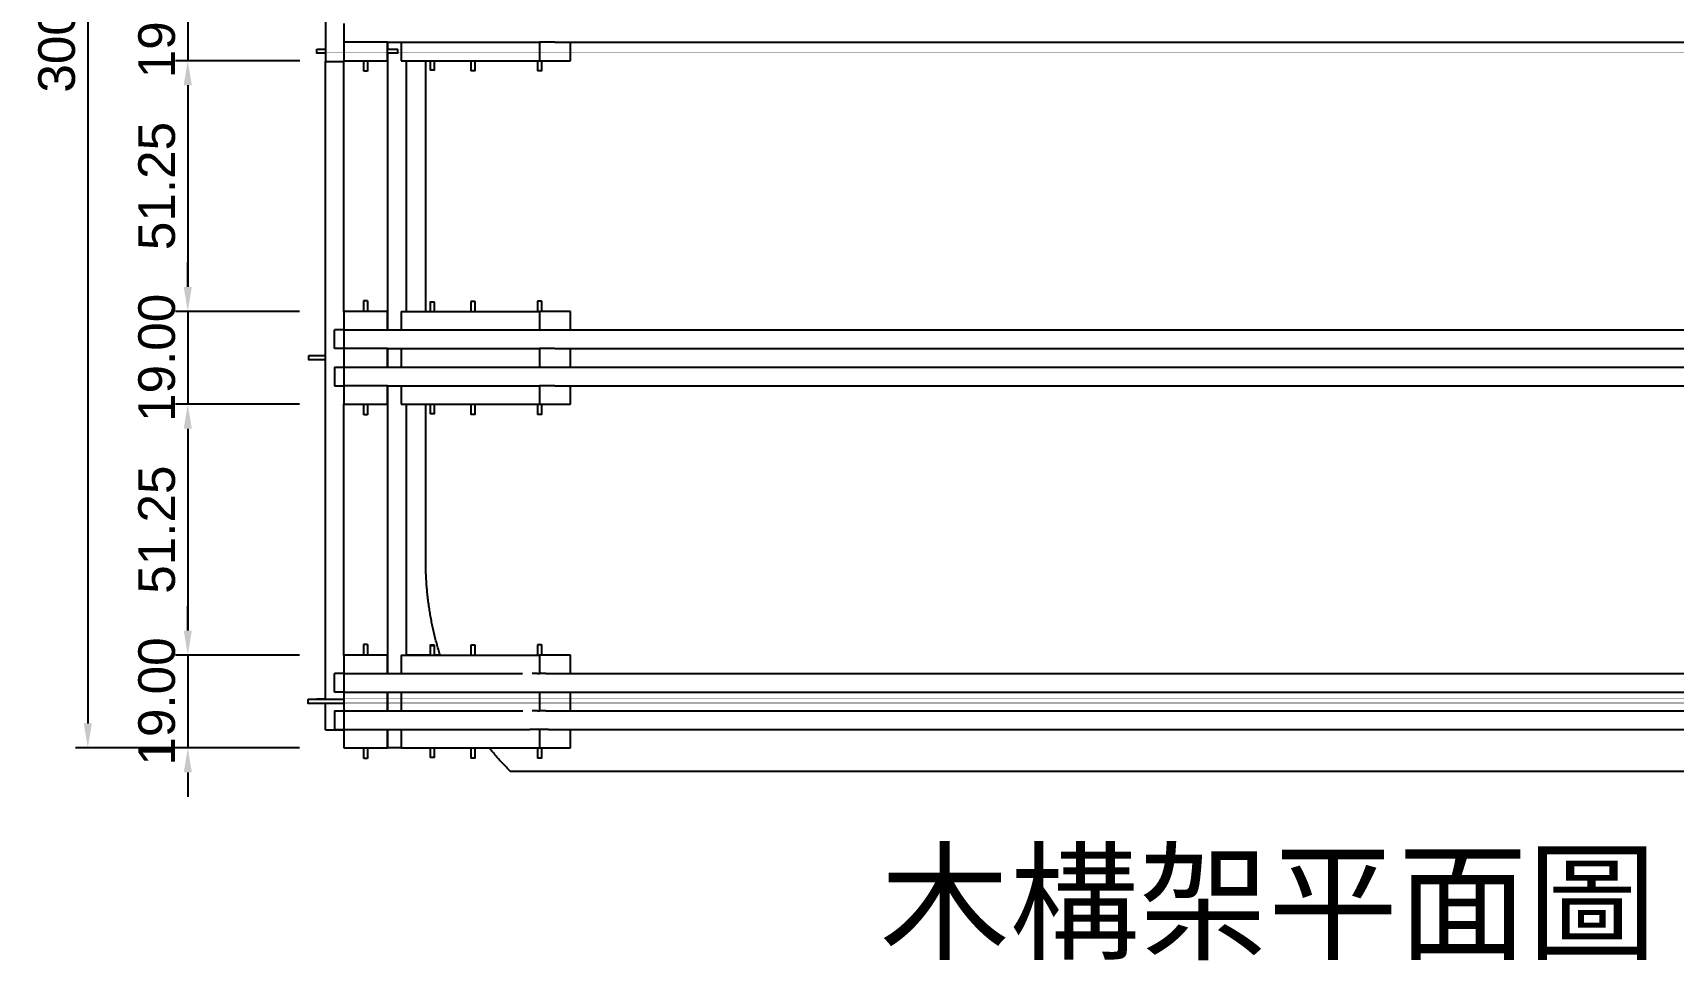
# Model space of a CAD drawing. Header units: millimetres. Extents: x -295 to 1561, y -7 to 1236.
# Drawn here: x 1014 to 1349.5, y 854.5 to 1044.1 of the extents above; entities that cross this region are included whole.
import ezdxf

# ---------------------------------------------------------------- set-up
doc = ezdxf.new("R2010")
doc.units = ezdxf.units.MM
doc.header["$MEASUREMENT"] = 0
for name, color, linetype, true_color in [('00_主架構$02_大斜撐', 7, 'Continuous', 0x7f0000), ('2D標尺寸', 7, 'Continuous', 0x7f0000), ('Make2D$可見線$普通線', 7, 'Continuous', 0x000000)]:
    doc.layers.add(name, color=color, linetype=linetype, true_color=true_color)
doc.styles.add('Arial', font='arial.ttf')
doc.dimstyles.new('預設值', dxfattribs={"dimscale": 5, "dimtxt": 1.5, "dimasz": 1, "dimexe": 0.5, "dimexo": 0.5, "dimgap": 0.5, "dimtad": 1, "dimtoh": 1, "dimzin": 1, "dimdsep": 46, "dimtxsty": 'Arial', "dimcen": 0.5, "dimadec": 1, "dimazin": 0, "dimtfac": 1, "dimtdec": 4, "dimtix": 1, "dimtmove": 1, "dimatfit": 3, "dimfxl": 0, "dimtolj": 1, "dimtzin": 1, "dimarcsym": 0})

# ---------------------------------------------------------------- blocks, each defined once
blk = doc.blocks.new('*D23')
at = {"layer": '2D標尺寸', "color": 0, "lineweight": -2}
for p, q in [((1068.6, 1197.86), (1022.78, 1197.86)), ((1025.28, 1192.86), (1025.28, 902.86)), ((1068.6, 897.86), (1022.78, 897.86))]:
    blk.add_line(p, q, dxfattribs=at)
at = {"layer": '2D標尺寸', "color": 0}
for points in [[(1026.11, 1192.86), (1024.45, 1192.86), (1025.28, 1197.86)], [(1024.45, 902.86), (1026.11, 902.86), (1025.28, 897.86)]]:
    blk.add_solid(points, dxfattribs=at)
at = {"layer": 'Defpoints', "color": 0}
for p in [(1071.1, 1197.86), (1025.28, 897.86), (1071.1, 897.86)]:
    blk.add_point(p, dxfattribs=at)
at = {"layer": '2D標尺寸', "color": 0, "insert": (1018.95, 1047.86), "char_height": 7.5, "attachment_point": 5, "rotation": 90, "style": 'Arial'}
blk.add_mtext('\\A1;300.00', dxfattribs=at)
blk = doc.blocks.new('*D24')
at = {"layer": '2D標尺寸', "color": 0, "lineweight": -2}
for p, q in [((1045.72, 1062.36), (1045.72, 1067.36)), ((1068.6, 1057.36), (1043.22, 1057.36)), ((1045.72, 1057.36), (1045.72, 1038.36)), ((1068.62, 1038.36), (1043.22, 1038.36)), ((1045.72, 1033.36), (1045.72, 1028.36))]:
    blk.add_line(p, q, dxfattribs=at)
at = {"layer": '2D標尺寸', "color": 0}
for points in [[(1044.89, 1062.36), (1046.56, 1062.36), (1045.72, 1057.36)], [(1046.56, 1033.36), (1044.89, 1033.36), (1045.72, 1038.36)]]:
    blk.add_solid(points, dxfattribs=at)
at = {"layer": 'Defpoints', "color": 0}
for p in [(1071.1, 1057.36), (1045.72, 1038.36), (1071.12, 1038.36)]:
    blk.add_point(p, dxfattribs=at)
at = {"layer": '2D標尺寸', "color": 0, "insert": (1039.4, 1047.86), "char_height": 7.5, "attachment_point": 5, "rotation": 90, "style": 'Arial'}
blk.add_mtext('\\A1;19.00', dxfattribs=at)
blk = doc.blocks.new('*D29')
at = {"layer": '00_主架構$02_大斜撐', "color": 0, "lineweight": -2}
for p, q in [((1068.6, 1038.36), (1043.22, 1038.36)), ((1045.72, 1033.36), (1045.72, 992.11)), ((1068.6, 987.11), (1043.22, 987.11))]:
    blk.add_line(p, q, dxfattribs=at)
at = {"layer": '00_主架構$02_大斜撐', "color": 0}
for points in [[(1046.56, 1033.36), (1044.89, 1033.36), (1045.72, 1038.36)], [(1044.89, 992.11), (1046.56, 992.11), (1045.72, 987.11)]]:
    blk.add_solid(points, dxfattribs=at)
at = {"layer": 'Defpoints', "color": 0}
for p in [(1071.1, 1038.36), (1045.72, 987.11), (1071.1, 987.11)]:
    blk.add_point(p, dxfattribs=at)
at = {"layer": '00_主架構$02_大斜撐', "color": 0, "insert": (1039.4, 1012.74), "char_height": 7.5, "attachment_point": 5, "rotation": 90, "style": 'Arial'}
blk.add_mtext('\\A1;51.25', dxfattribs=at)
blk = doc.blocks.new('*D30')
at = {"layer": '00_主架構$02_大斜撐', "color": 0, "lineweight": -2}
for p, q in [((1045.72, 992.11), (1045.72, 997.11)), ((1068.6, 987.11), (1043.22, 987.11)), ((1045.72, 987.11), (1045.72, 968.11)), ((1068.6, 968.11), (1043.22, 968.11)), ((1045.72, 963.11), (1045.72, 958.11))]:
    blk.add_line(p, q, dxfattribs=at)
at = {"layer": '00_主架構$02_大斜撐', "color": 0}
for points in [[(1044.89, 992.11), (1046.56, 992.11), (1045.72, 987.11)], [(1046.56, 963.11), (1044.89, 963.11), (1045.72, 968.11)]]:
    blk.add_solid(points, dxfattribs=at)
at = {"layer": 'Defpoints', "color": 0}
for p in [(1071.1, 987.11), (1045.72, 968.11), (1071.1, 968.11)]:
    blk.add_point(p, dxfattribs=at)
at = {"layer": '00_主架構$02_大斜撐', "color": 0, "insert": (1039.4, 977.61), "char_height": 7.5, "attachment_point": 5, "rotation": 90, "style": 'Arial'}
blk.add_mtext('\\A1;19.00', dxfattribs=at)
blk = doc.blocks.new('*D31')
at = {"layer": '00_主架構$02_大斜撐', "color": 0, "lineweight": -2}
for p, q in [((1068.6, 968.11), (1043.22, 968.11)), ((1045.72, 963.11), (1045.72, 921.86)), ((1068.6, 916.86), (1043.22, 916.86))]:
    blk.add_line(p, q, dxfattribs=at)
at = {"layer": '00_主架構$02_大斜撐', "color": 0}
for points in [[(1046.56, 963.11), (1044.89, 963.11), (1045.72, 968.11)], [(1044.89, 921.86), (1046.56, 921.86), (1045.72, 916.86)]]:
    blk.add_solid(points, dxfattribs=at)
at = {"layer": 'Defpoints', "color": 0}
for p in [(1071.1, 968.11), (1045.72, 916.86), (1071.1, 916.86)]:
    blk.add_point(p, dxfattribs=at)
at = {"layer": '00_主架構$02_大斜撐', "color": 0, "insert": (1039.4, 942.49), "char_height": 7.5, "attachment_point": 5, "rotation": 90, "style": 'Arial'}
blk.add_mtext('\\A1;51.25', dxfattribs=at)
blk = doc.blocks.new('*D32')
at = {"layer": '00_主架構$02_大斜撐', "color": 0, "lineweight": -2}
for p, q in [((1045.72, 921.86), (1045.72, 926.86)), ((1068.6, 916.86), (1043.22, 916.86)), ((1045.72, 916.86), (1045.72, 897.86)), ((1068.6, 897.86), (1043.22, 897.86)), ((1045.72, 892.86), (1045.72, 887.86))]:
    blk.add_line(p, q, dxfattribs=at)
at = {"layer": '00_主架構$02_大斜撐', "color": 0}
for points in [[(1044.89, 921.86), (1046.56, 921.86), (1045.72, 916.86)], [(1046.56, 892.86), (1044.89, 892.86), (1045.72, 897.86)]]:
    blk.add_solid(points, dxfattribs=at)
at = {"layer": 'Defpoints', "color": 0}
for p in [(1071.1, 916.86), (1045.72, 897.86), (1071.1, 897.86)]:
    blk.add_point(p, dxfattribs=at)
at = {"layer": '00_主架構$02_大斜撐', "color": 0, "insert": (1039.4, 907.36), "char_height": 7.5, "attachment_point": 5, "rotation": 90, "style": 'Arial'}
blk.add_mtext('\\A1;19.00', dxfattribs=at)

msp = doc.modelspace()

# ---------------------------------------------------------------- linework, layer by layer
at = {"layer": 'Make2D$可見線$普通線'}
for points in [[(1073.857, 1046.248), (1073.857, 1042.224), (1073.857, 1038.2)], [(1077.638, 1045.961), (1077.638, 1044.061), (1077.638, 1042.161)], [(1072.137, 1040.724), (1072.997, 1040.724), (1073.857, 1040.724)], [(1077.638, 1042.161), (1077.638, 1040.261), (1077.638, 1038.361)], [(1086.538, 1042.161), (1082.088, 1042.161), (1077.638, 1042.161)], [(1086.538, 1038.361), (1086.538, 1040.261), (1086.538, 1042.161)], [(1086.538, 1042.161), (1101.515, 1042.161), (1116.491, 1042.161)], [(1086.538, 1040.724), (1087.622, 1040.724), (1088.705, 1040.724)], [(1086.564, 1042.161), (1086.564, 1041.443), (1086.564, 1040.724)], [(1089.389, 1042.164), (1089.389, 1040.265), (1089.389, 1038.367)], [(1116.491, 1042.167), (1117.082, 1042.167), (1117.674, 1042.167)], [(1120.82, 1042.167), (1119.247, 1042.167), (1117.674, 1042.167)], [(1117.674, 1042.164), (1117.674, 1040.265), (1117.674, 1038.367)], [(1120.82, 1042.161), (1277.638, 1042.161), (1434.456, 1042.161)], [(1123.967, 1038.367), (1123.967, 1040.266), (1123.967, 1042.165)], [(1073.857, 1039.924), (1072.997, 1039.924), (1072.137, 1039.924)], [(1073.857, 907.761), (1073.857, 972.981), (1073.857, 1038.2)], [(1073.857, 1038.2), (1075.757, 1038.2), (1077.657, 1038.2)], [(1077.638, 1038.361), (1082.088, 1038.361), (1086.538, 1038.361)], [(1077.657, 1038.2), (1077.657, 1038.281), (1077.657, 1038.361)], [(1077.657, 987.111), (1077.657, 1012.656), (1077.657, 1038.2)], [(1081.688, 1038.361), (1081.688, 1037.285), (1081.688, 1036.21)], [(1082.488, 1038.361), (1082.488, 1037.285), (1082.488, 1036.21)], [(1088.705, 1039.924), (1087.622, 1039.924), (1086.538, 1039.924)], [(1086.538, 1038.361), (1086.538, 1012.736), (1086.538, 987.111)], [(1086.564, 1039.924), (1086.564, 1011.618), (1086.564, 983.311)], [(1089.389, 1038.367), (1103.532, 1038.367), (1117.674, 1038.367)], [(1090.364, 1038.367), (1090.364, 1012.739), (1090.364, 987.111)], [(1094.392, 987.111), (1094.392, 1012.739), (1094.392, 1038.367)], [(1095.318, 1038.367), (1095.318, 1037.389), (1095.318, 1036.411)], [(1096.118, 1038.367), (1096.118, 1037.389), (1096.118, 1036.411)], [(1103.609, 1038.367), (1103.609, 1037.335), (1103.609, 1036.303)], [(1104.409, 1038.367), (1104.409, 1037.335), (1104.409, 1036.303)], [(1117.238, 1038.367), (1117.238, 1037.322), (1117.238, 1036.277)], [(1117.674, 1038.367), (1120.82, 1038.367), (1123.967, 1038.367)], [(1118.038, 1038.367), (1118.038, 1037.322), (1118.038, 1036.277)], [(1082.488, 1036.21), (1082.092, 1036.21), (1081.695, 1036.21)], [(1077.638, 987.111), (1077.638, 985.211), (1077.638, 983.311)], [(1086.538, 987.111), (1082.088, 987.111), (1077.638, 987.111)], [(1081.695, 989.266), (1081.692, 989.266), (1081.688, 989.266)], [(1081.688, 989.257), (1081.688, 988.184), (1081.688, 987.111)], [(1082.488, 989.257), (1082.092, 989.257), (1081.695, 989.257)], [(1082.488, 989.257), (1082.488, 988.184), (1082.488, 987.111)], [(1086.538, 983.311), (1086.538, 985.211), (1086.538, 987.111)], [(1089.389, 987.111), (1089.389, 985.211), (1089.389, 983.311)], [(1089.389, 987.111), (1103.532, 987.111), (1117.674, 987.111)], [(1090.364, 987.123), (1092.378, 987.123), (1094.392, 987.123)], [(1095.318, 988.997), (1095.318, 988.054), (1095.318, 987.111)], [(1096.118, 988.997), (1096.118, 988.054), (1096.118, 987.111)], [(1103.609, 989.13), (1103.609, 988.12), (1103.609, 987.111)], [(1104.409, 989.13), (1104.409, 988.12), (1104.409, 987.111)], [(1117.238, 989.208), (1117.238, 988.159), (1117.238, 987.111)], [(1117.674, 987.111), (1117.674, 985.211), (1117.674, 983.311)], [(1123.967, 987.111), (1120.82, 987.111), (1117.674, 987.111)], [(1118.038, 989.208), (1118.038, 988.159), (1118.038, 987.111)], [(1123.967, 983.311), (1123.967, 985.211), (1123.967, 987.111)], [(1077.638, 983.311), (1076.699, 983.311), (1075.76, 983.311)], [(1075.76, 979.511), (1075.76, 981.411), (1075.76, 983.311)], [(1077.638, 983.311), (1077.638, 981.411), (1077.638, 979.511)], [(1077.638, 983.311), (1096.996, 983.311), (1116.353, 983.311)], [(1086.564, 983.323), (1086.551, 983.323), (1086.538, 983.323)], [(1116.353, 983.311), (1117.013, 983.311), (1117.674, 983.311)], [(1117.674, 983.311), (1118.613, 983.311), (1119.552, 983.311)], [(1119.552, 983.311), (1277.638, 983.311), (1435.724, 983.311)], [(1070.489, 978.011), (1070.476, 978.011), (1070.464, 978.011)], [(1070.489, 977.211), (1070.476, 977.211), (1070.464, 977.211)], [(1073.857, 978.011), (1072.173, 978.011), (1070.489, 978.011)], [(1073.857, 977.211), (1072.173, 977.211), (1070.489, 977.211)], [(1077.638, 979.511), (1076.699, 979.511), (1075.76, 979.511)], [(1077.638, 979.511), (1077.638, 977.611), (1077.638, 975.711)], [(1086.538, 979.511), (1082.088, 979.511), (1077.638, 979.511)], [(1086.538, 975.711), (1086.538, 977.611), (1086.538, 979.511)], [(1086.538, 979.511), (1101.446, 979.511), (1116.353, 979.511)], [(1086.564, 978.011), (1086.551, 978.011), (1086.538, 978.011)], [(1086.564, 977.211), (1086.551, 977.211), (1086.538, 977.211)], [(1086.564, 979.511), (1086.564, 977.611), (1086.564, 975.711)], [(1089.389, 979.511), (1089.389, 977.611), (1089.389, 975.711)], [(1116.353, 979.511), (1117.013, 979.511), (1117.674, 979.511)], [(1117.674, 979.511), (1117.674, 977.611), (1117.674, 975.711)], [(1120.82, 979.511), (1119.247, 979.511), (1117.674, 979.511)], [(1120.82, 979.511), (1277.638, 979.511), (1434.456, 979.511)], [(1123.967, 975.711), (1123.967, 977.611), (1123.967, 979.511)], [(1075.76, 975.711), (1075.76, 973.811), (1075.76, 971.911)], [(1075.76, 975.711), (1076.699, 975.711), (1077.638, 975.711)], [(1077.638, 975.711), (1082.088, 975.711), (1086.538, 975.711)], [(1077.638, 975.711), (1077.638, 973.811), (1077.638, 971.911)], [(1086.538, 975.723), (1086.551, 975.723), (1086.564, 975.723)], [(1086.538, 975.711), (1101.515, 975.711), (1116.491, 975.711)], [(1116.491, 975.711), (1117.082, 975.711), (1117.674, 975.711)], [(1117.674, 975.711), (1118.613, 975.711), (1119.552, 975.711)], [(1119.552, 975.711), (1277.638, 975.711), (1435.724, 975.711)], [(1075.76, 971.911), (1076.699, 971.911), (1077.638, 971.911)], [(1077.638, 971.911), (1077.638, 970.011), (1077.638, 968.111)], [(1086.538, 971.911), (1082.088, 971.911), (1077.638, 971.911)], [(1086.538, 968.111), (1086.538, 970.011), (1086.538, 971.911)], [(1086.538, 971.911), (1101.515, 971.911), (1116.491, 971.911)], [(1086.564, 971.911), (1086.564, 942.486), (1086.564, 913.061)], [(1089.389, 971.914), (1089.389, 970.015), (1089.389, 968.117)], [(1116.491, 971.917), (1117.082, 971.917), (1117.674, 971.917)], [(1120.82, 971.917), (1119.247, 971.917), (1117.674, 971.917)], [(1117.674, 971.914), (1117.674, 970.015), (1117.674, 968.117)], [(1120.82, 971.911), (1277.638, 971.911), (1434.456, 971.911)], [(1123.967, 968.117), (1123.967, 970.016), (1123.967, 971.915)], [(1077.638, 968.111), (1082.088, 968.111), (1086.538, 968.111)], [(1077.657, 916.861), (1077.657, 942.486), (1077.657, 968.111)], [(1081.688, 968.111), (1081.688, 967.035), (1081.688, 965.96)], [(1082.488, 968.111), (1082.488, 967.035), (1082.488, 965.96)], [(1086.538, 968.111), (1086.538, 942.486), (1086.538, 916.861)], [(1089.389, 968.117), (1103.532, 968.117), (1117.674, 968.117)], [(1090.364, 968.117), (1090.364, 942.489), (1090.364, 916.861)], [(1094.392, 935.949), (1094.392, 952.033), (1094.392, 968.117)], [(1095.318, 968.117), (1095.318, 967.139), (1095.318, 966.161)], [(1096.118, 968.117), (1096.118, 967.139), (1096.118, 966.161)], [(1103.609, 968.117), (1103.609, 967.085), (1103.609, 966.053)], [(1104.409, 968.117), (1104.409, 967.085), (1104.409, 966.053)], [(1117.238, 968.117), (1117.238, 967.072), (1117.238, 966.027)], [(1117.674, 968.117), (1120.82, 968.117), (1123.967, 968.117)], [(1118.038, 968.117), (1118.038, 967.072), (1118.038, 966.027)], [(1082.488, 965.96), (1082.092, 965.96), (1081.695, 965.96)], [(1077.638, 916.861), (1077.638, 914.961), (1077.638, 913.061)], [(1086.538, 916.861), (1082.088, 916.861), (1077.638, 916.861)], [(1082.488, 919.007), (1082.088, 919.007), (1081.688, 919.007)], [(1081.688, 919.007), (1081.688, 917.934), (1081.688, 916.861)], [(1082.488, 919.016), (1082.474, 919.016), (1082.46, 919.016)], [(1082.488, 919.007), (1082.488, 917.934), (1082.488, 916.861)], [(1086.538, 913.061), (1086.538, 914.961), (1086.538, 916.861)], [(1089.389, 916.861), (1089.389, 914.961), (1089.389, 913.061)], [(1089.389, 916.861), (1103.532, 916.861), (1117.674, 916.861)], [(1090.364, 916.873), (1092.841, 916.873), (1095.318, 916.873)], [(1095.318, 918.889), (1095.318, 918.818), (1095.318, 918.747)], [(1095.318, 918.747), (1095.318, 917.804), (1095.318, 916.861)], [(1096.118, 918.889), (1096.118, 918.818), (1096.118, 918.747)], [(1096.118, 918.747), (1096.118, 917.804), (1096.118, 916.861)], [(1096.118, 916.873), (1096.716, 916.873), (1097.314, 916.873)], [(1103.609, 918.88), (1103.609, 917.87), (1103.609, 916.861)], [(1104.409, 918.88), (1104.409, 917.87), (1104.409, 916.861)], [(1117.238, 918.958), (1117.238, 917.909), (1117.238, 916.861)], [(1117.674, 916.861), (1117.674, 914.961), (1117.674, 913.061)], [(1123.967, 916.861), (1120.82, 916.861), (1117.674, 916.861)], [(1118.038, 918.958), (1118.038, 917.909), (1118.038, 916.861)], [(1123.967, 913.061), (1123.967, 914.961), (1123.967, 916.861)], [(1075.76, 913.073), (1075.76, 913.067), (1075.76, 913.061)], [(1077.638, 913.073), (1076.699, 913.073), (1075.76, 913.073)], [(1077.638, 913.061), (1076.699, 913.061), (1075.76, 913.061)], [(1075.76, 909.261), (1075.76, 911.161), (1075.76, 913.061)], [(1077.638, 913.061), (1082.088, 913.061), (1086.538, 913.061)], [(1077.638, 913.061), (1077.638, 911.161), (1077.638, 909.261)], [(1086.564, 913.073), (1086.551, 913.073), (1086.538, 913.073)], [(1086.538, 913.061), (1100.366, 913.061), (1114.194, 913.061)], [(1117.238, 913.061), (1116.684, 913.061), (1116.13, 913.061)], [(1117.238, 913.061), (1117.456, 913.061), (1117.674, 913.061)], [(1118.943, 913.061), (1118.308, 913.061), (1117.674, 913.061)], [(1118.943, 913.061), (1298.291, 913.061), (1477.638, 913.061)], [(1077.638, 909.261), (1076.699, 909.261), (1075.76, 909.261)], [(1077.638, 909.261), (1096.439, 909.261), (1115.239, 909.261)], [(1077.638, 909.261), (1077.638, 907.361), (1077.638, 905.461)], [(1086.538, 905.461), (1086.538, 907.361), (1086.538, 909.261)], [(1086.564, 909.261), (1086.564, 907.361), (1086.564, 905.461)], [(1089.389, 909.261), (1089.389, 907.361), (1089.389, 905.461)], [(1115.239, 909.261), (1116.457, 909.261), (1117.674, 909.261)], [(1117.674, 909.261), (1117.674, 907.361), (1117.674, 905.461)], [(1117.674, 909.261), (1118.318, 909.261), (1118.963, 909.261)], [(1118.963, 909.261), (1277.281, 909.261), (1435.599, 909.261)], [(1123.967, 905.461), (1123.967, 907.361), (1123.967, 909.261)], [(1070.354, 907.761), (1070.341, 907.761), (1070.328, 907.761)], [(1070.354, 906.961), (1070.341, 906.961), (1070.328, 906.961)], [(1077.638, 907.761), (1073.996, 907.761), (1070.354, 907.761)], [(1077.638, 906.961), (1073.996, 906.961), (1070.354, 906.961)], [(1072.137, 907.887), (1072.997, 907.887), (1073.857, 907.887)], [(1072.137, 907.761), (1072.137, 907.82), (1072.137, 907.878)], [(1073.857, 901.563), (1073.857, 904.262), (1073.857, 906.961)], [(1086.564, 907.761), (1086.551, 907.761), (1086.538, 907.761)], [(1086.564, 906.961), (1086.551, 906.961), (1086.538, 906.961)], [(1075.76, 905.461), (1075.76, 905.467), (1075.76, 905.473)], [(1075.76, 905.473), (1076.699, 905.473), (1077.638, 905.473)], [(1075.76, 905.461), (1075.76, 903.561), (1075.76, 901.661)], [(1075.76, 905.461), (1076.699, 905.461), (1077.638, 905.461)], [(1077.638, 905.461), (1077.638, 903.561), (1077.638, 901.661)], [(1077.638, 905.461), (1095.942, 905.461), (1114.247, 905.461)], [(1086.538, 905.473), (1086.551, 905.473), (1086.564, 905.473)], [(1117.238, 905.461), (1116.697, 905.461), (1116.155, 905.461)], [(1117.238, 905.461), (1117.456, 905.461), (1117.674, 905.461)], [(1118.943, 905.461), (1118.308, 905.461), (1117.674, 905.461)], [(1118.943, 905.461), (1298.291, 905.461), (1477.638, 905.461)], [(1073.857, 901.563), (1075.748, 901.563), (1077.638, 901.563)], [(1075.76, 901.661), (1076.699, 901.661), (1077.638, 901.661)], [(1077.638, 901.661), (1096.65, 901.661), (1115.662, 901.661)], [(1077.638, 901.661), (1077.638, 899.761), (1077.638, 897.861)], [(1086.538, 897.861), (1086.538, 899.761), (1086.538, 901.661)], [(1086.564, 901.661), (1086.564, 899.761), (1086.564, 897.861)], [(1089.389, 901.661), (1089.389, 899.764), (1089.389, 897.867)], [(1115.662, 901.667), (1116.45, 901.667), (1117.238, 901.667)], [(1117.238, 901.667), (1118.364, 901.667), (1119.489, 901.667)], [(1117.674, 901.667), (1117.674, 899.767), (1117.674, 897.867)], [(1119.489, 901.661), (1276.917, 901.661), (1434.346, 901.661)], [(1123.967, 897.867), (1123.967, 899.767), (1123.967, 901.667)], [(1077.638, 897.861), (1082.088, 897.861), (1086.538, 897.861)], [(1081.688, 897.861), (1081.688, 896.785), (1081.688, 895.71)], [(1082.488, 895.71), (1082.092, 895.71), (1081.695, 895.71)], [(1082.488, 897.861), (1082.488, 896.785), (1082.488, 895.71)], [(1086.564, 897.861), (1086.551, 897.861), (1086.538, 897.861)], [(1089.389, 897.861), (1087.977, 897.861), (1086.564, 897.861)], [(1089.389, 897.867), (1103.532, 897.867), (1117.674, 897.867)], [(1095.318, 897.867), (1095.318, 896.889), (1095.318, 895.911)], [(1096.118, 897.867), (1096.118, 896.889), (1096.118, 895.911)], [(1103.609, 897.867), (1103.609, 896.835), (1103.609, 895.803)], [(1104.409, 897.867), (1104.409, 896.835), (1104.409, 895.803)], [(1117.238, 897.867), (1117.238, 896.822), (1117.238, 895.777)], [(1117.674, 897.867), (1120.82, 897.867), (1123.967, 897.867)], [(1118.038, 897.867), (1118.038, 896.822), (1118.038, 895.777)], [(1410.924, 893.041), (1277.658, 893.041), (1144.392, 893.041)]]:
    msp.add_open_spline(points, degree=2, dxfattribs=at)
for points, weights, knots in [([(1072.137, 1039.924), (1072.137, 1039.913), (1072.137, 1040.313), (1072.137, 1040.646), (1072.137, 1040.715)], [1, 0.707106781187, 1, 0.743718433538, 0.935929608385], [0, 0, 0, 0.6283185, 0.6283185, 1.1780972, 1.1780972, 1.1780972]), ([(1088.705, 1039.924), (1088.705, 1039.913), (1088.705, 1040.313), (1088.705, 1040.646), (1088.705, 1040.715)], [1, 0.707106781187, 1, 0.743718433538, 0.935929608385], [0, 0, 0, 0.6283185, 0.6283185, 1.1780972, 1.1780972, 1.1780972]), ([(1096.111, 1036.411), (1096.118, 1036.411), (1095.718, 1036.411), (1095.385, 1036.411), (1095.325, 1036.411)], [0.935929608385, 0.707106781187, 1, 0.743718433538, 0.935929608385], [0.5497787, 0.5497787, 0.5497787, 1.2199851, 1.2199851, 1.8064158, 1.8064158, 1.8064158]), ([(1104.402, 1036.303), (1104.409, 1036.303), (1104.009, 1036.303), (1103.676, 1036.303), (1103.615, 1036.303)], [0.935929608385, 0.707106781187, 1, 0.743718433538, 0.935929608385], [0.5497787, 0.5497787, 0.5497787, 1.2199851, 1.2199851, 1.8064158, 1.8064158, 1.8064158]), ([(1118.032, 1036.277), (1118.038, 1036.277), (1117.638, 1036.277), (1117.306, 1036.277), (1117.245, 1036.277)], [0.935929608385, 0.707106781187, 1, 0.743718433538, 0.935929608385], [0.5497787, 0.5497787, 0.5497787, 1.2199851, 1.2199851, 1.8064158, 1.8064158, 1.8064158]), ([(1096.111, 988.997), (1096.118, 988.997), (1095.718, 988.997), (1095.318, 988.997), (1095.318, 988.997)], [0.935929608385, 0.707106781187, 1, 0.707106781187, 1], [0.5497787, 0.5497787, 0.5497787, 1.2173672, 1.2173672, 1.8849556, 1.8849556, 1.8849556]), ([(1104.402, 989.13), (1104.409, 989.13), (1104.009, 989.13), (1103.676, 989.13), (1103.615, 989.13)], [0.935929608385, 0.707106781187, 1, 0.743718433538, 0.935929608385], [0.5497787, 0.5497787, 0.5497787, 1.2199851, 1.2199851, 1.8064158, 1.8064158, 1.8064158]), ([(1118.032, 989.208), (1118.038, 989.208), (1117.638, 989.208), (1117.306, 989.208), (1117.245, 989.208)], [0.935929608385, 0.707106781187, 1, 0.743718433538, 0.935929608385], [0.5497787, 0.5497787, 0.5497787, 1.2199851, 1.2199851, 1.8064158, 1.8064158, 1.8064158]), ([(1070.464, 977.218), (1070.464, 977.211), (1070.464, 977.611), (1070.464, 978.011), (1070.464, 978.011)], [0.935929608385, 0.707106781187, 1, 0.707106781187, 1], [1.1780972, 1.1780972, 1.1780972, 1.8456857, 1.8456857, 2.5132741, 2.5132741, 2.5132741]), ([(1070.489, 977.218), (1070.489, 977.211), (1070.489, 977.611), (1070.489, 978.011), (1070.489, 978.011)], [0.935929608385, 0.707106781187, 1, 0.707106781187, 1], [1.1780972, 1.1780972, 1.1780972, 1.8456857, 1.8456857, 2.5132741, 2.5132741, 2.5132741]), ([(1096.111, 966.161), (1096.118, 966.161), (1095.718, 966.161), (1095.385, 966.161), (1095.325, 966.161)], [0.935929608385, 0.707106781187, 1, 0.743718433538, 0.935929608385], [0.5497787, 0.5497787, 0.5497787, 1.2199851, 1.2199851, 1.8064158, 1.8064158, 1.8064158]), ([(1104.402, 966.053), (1104.409, 966.053), (1104.009, 966.053), (1103.676, 966.053), (1103.615, 966.053)], [0.935929608385, 0.707106781187, 1, 0.743718433538, 0.935929608385], [0.5497787, 0.5497787, 0.5497787, 1.2199851, 1.2199851, 1.8064158, 1.8064158, 1.8064158]), ([(1118.032, 966.027), (1118.038, 966.027), (1117.638, 966.027), (1117.306, 966.027), (1117.245, 966.027)], [0.935929608385, 0.707106781187, 1, 0.743718433538, 0.935929608385], [0.5497787, 0.5497787, 0.5497787, 1.2199851, 1.2199851, 1.8064158, 1.8064158, 1.8064158]), ([(1096.111, 918.889), (1096.118, 918.889), (1095.718, 918.889), (1095.318, 918.889), (1095.318, 918.889)], [0.935929608385, 0.707106781187, 1, 0.707106781187, 1], [1.1780972, 1.1780972, 1.1780972, 1.8456857, 1.8456857, 2.5132741, 2.5132741, 2.5132741]), ([(1096.111, 918.747), (1096.118, 918.747), (1095.718, 918.747), (1095.385, 918.747), (1095.325, 918.747)], [0.935929608385, 0.707106781187, 1, 0.743718433538, 0.935929608385], [0.5497787, 0.5497787, 0.5497787, 1.2199851, 1.2199851, 1.8064158, 1.8064158, 1.8064158]), ([(1104.402, 918.88), (1104.409, 918.88), (1104.009, 918.88), (1103.676, 918.88), (1103.615, 918.88)], [0.935929608385, 0.707106781187, 1, 0.743718433538, 0.935929608385], [0.5497787, 0.5497787, 0.5497787, 1.2199851, 1.2199851, 1.8064158, 1.8064158, 1.8064158]), ([(1118.032, 918.958), (1118.038, 918.958), (1117.638, 918.958), (1117.306, 918.958), (1117.245, 918.958)], [0.935929608385, 0.707106781187, 1, 0.743718433538, 0.935929608385], [0.5497787, 0.5497787, 0.5497787, 1.2199851, 1.2199851, 1.8064158, 1.8064158, 1.8064158]), ([(1070.328, 906.968), (1070.328, 906.961), (1070.328, 907.361), (1070.328, 907.761), (1070.328, 907.761)], [0.935929608385, 0.707106781187, 1, 0.707106781187, 1], [1.1780972, 1.1780972, 1.1780972, 1.8456857, 1.8456857, 2.5132741, 2.5132741, 2.5132741]), ([(1070.354, 906.968), (1070.354, 906.961), (1070.354, 907.361), (1070.354, 907.761), (1070.354, 907.761)], [0.935929608385, 0.707106781187, 1, 0.707106781187, 1], [1.1780972, 1.1780972, 1.1780972, 1.8456857, 1.8456857, 2.5132741, 2.5132741, 2.5132741]), ([(1096.111, 895.911), (1096.118, 895.911), (1095.718, 895.911), (1095.385, 895.911), (1095.325, 895.911)], [0.935929608385, 0.707106781187, 1, 0.743718433538, 0.935929608385], [0.5497787, 0.5497787, 0.5497787, 1.2199851, 1.2199851, 1.8064158, 1.8064158, 1.8064158]), ([(1104.402, 895.803), (1104.409, 895.803), (1104.009, 895.803), (1103.676, 895.803), (1103.615, 895.803)], [0.935929608385, 0.707106781187, 1, 0.743718433538, 0.935929608385], [0.5497787, 0.5497787, 0.5497787, 1.2199851, 1.2199851, 1.8064158, 1.8064158, 1.8064158]), ([(1118.032, 895.777), (1118.038, 895.777), (1117.638, 895.777), (1117.306, 895.777), (1117.245, 895.777)], [0.935929608385, 0.707106781187, 1, 0.743718433538, 0.935929608385], [0.5497787, 0.5497787, 0.5497787, 1.2199851, 1.2199851, 1.8064158, 1.8064158, 1.8064158])]:
    msp.add_rational_spline(points, weights, degree=2, knots=knots, dxfattribs=at)
for points, weights in [([(1097.318, 916.861), (1094.385, 926.18), (1094.392, 935.949)], [1, 0.988347569296, 1]), ([(1111.759, 893.041), (1109.425, 895.32), (1107.384, 897.867)], [1, 0.998150213713, 1])]:
    msp.add_rational_spline(points, weights, degree=2, dxfattribs=at)
msp.add_open_spline([(1144.392, 893.041), (1142.968, 893.041), (1141.542, 893.041), (1140.124, 893.041), (1133.005, 893.041), (1126.394, 893.041), (1121.317, 893.041), (1116.239, 893.041), (1112.978, 893.041), (1112.039, 893.041), (1111.852, 893.041), (1111.759, 893.041), (1111.759, 893.041)], degree=3, knots=[26.4795102, 26.4795102, 26.4795102, 26.4795102, 30.789183, 30.789183, 30.789183, 52.5215542, 52.5215542, 52.5215542, 74.2539254, 74.2539254, 74.2539254, 78.5635982, 78.5635982, 78.5635982, 78.5635982], dxfattribs=at)

# ---------------------------------------------------------------- texts
at = {"layer": '2D標尺寸', "insert": (1187.3, 854.47), "char_height": 19.4093, "width": 178.30834, "attachment_point": 7, "line_spacing_factor": 0.963855}
msp.add_mtext('\\fArial;木構架平面圖', dxfattribs=at)

# ---------------------------------------------------------------- dimensions: what is measured, and where the dimension line sits
at = {"layer": '00_主架構$02_大斜撐'}
for base, p1, p2, picture, middle in [((1045.724, 987.111), (1071.104, 1038.361), (1071.104, 987.111), '*D29', (1039.395, 1012.736)), ((1045.724, 968.111), (1071.104, 987.111), (1071.104, 968.111), '*D30', (1039.395, 977.611)), ((1045.724, 916.861), (1071.104, 968.111), (1071.104, 916.861), '*D31', (1039.395, 942.486)), ((1045.724, 897.861), (1071.104, 916.861), (1071.104, 897.861), '*D32', (1039.395, 907.361))]:
    dim = msp.add_linear_dim(base=base, p1=p1, p2=p2, angle=270, dimstyle='預設值', dxfattribs=at)
    dim.commit()
    dim.dimension.update_dxf_attribs({"geometry": picture, "text_midpoint": middle})
at = {"layer": '2D標尺寸'}
for base, p1, p2, picture, middle in [((1025.281, 897.861), (1071.1, 1197.861), (1071.1, 897.861), '*D23', (1018.953, 1047.861)), ((1045.724, 1038.361), (1071.104, 1057.361), (1071.123, 1038.361), '*D24', (1039.395, 1047.861))]:
    dim = msp.add_linear_dim(base=base, p1=p1, p2=p2, angle=270, dimstyle='預設值', dxfattribs=at)
    dim.commit()
    dim.dimension.update_dxf_attribs({"geometry": picture, "text_midpoint": middle})

doc.saveas('drawing.dxf')
